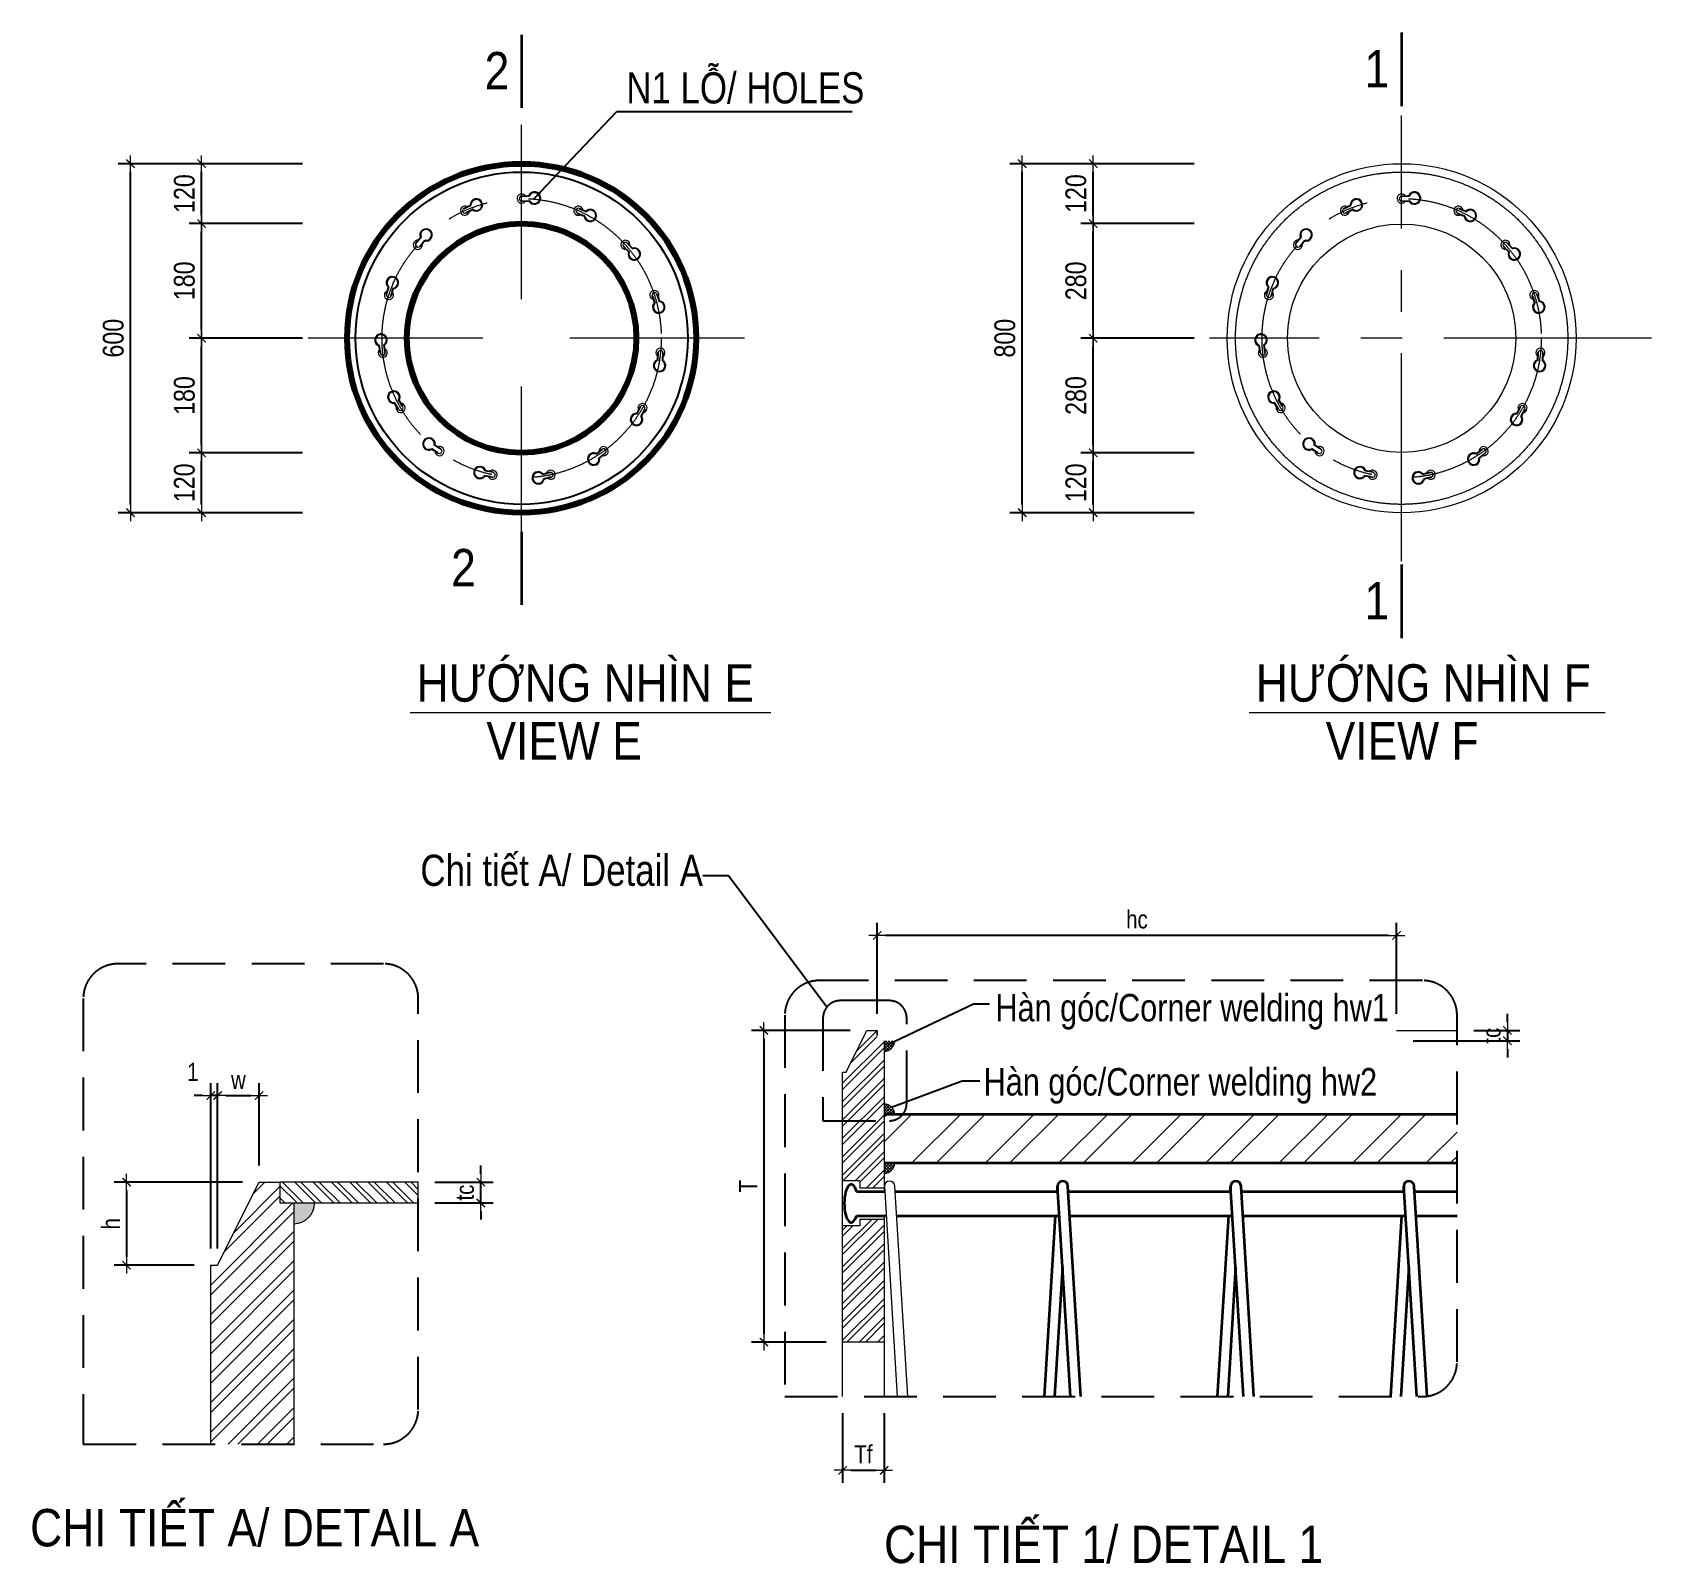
# Model space of a CAD drawing. Header units: millimetres. Extents: x -2123450 to -961021, y -260876 to 649159.
# Drawn here: x -1452824 to -1433339, y 22913 to 41338 of the extents above; entities that cross this region are included whole.
import ezdxf
from ezdxf.enums import TextEntityAlignment as Align

# ---------------------------------------------------------------- set-up
doc = ezdxf.new("R2010")
doc.units = ezdxf.units.MM
doc.header["$LTSCALE"] = 1000
doc.header["$MEASUREMENT"] = 0
doc.header["$PDMODE"] = 66
for name, pattern in [('CENTER2', [1.125, 0.75, -0.125, 0.125, -0.125]), ('CENTERX2', [4, 2.5, -0.5, 0.5, -0.5]), ('HIDDEN', [0.375, 0.25, -0.125]), ('HIDDEN2', [4.7625, 3.175, -1.5875])]:
    doc.linetypes.add(name, pattern=pattern)
doc.layers.get('0').update_dxf_attribs({"linetype": 'CONTINUOUS'})
doc.layers.get('DEFPOINTS').update_dxf_attribs({"linetype": 'CONTINUOUS'})
for name, color, linetype, lineweight in [('4.DIM-F', 1, 'CONTINUOUS', 15), ('NDC_S_AXIS', 5, 'CENTER2', 15), ('NDC_S_CONTINUOUS', 3, 'CONTINUOUS', 20), ('NDC_S_DIM', 1, 'CONTINUOUS', 9), ('NDC_S_HATCH MATERIAL', 8, 'CONTINUOUS', 13), ('NDC_S_LEADER', 1, 'CONTINUOUS', 9), ('NDC_S_REBAR', 4, 'CONTINUOUS', 35), ('NDC_S_REBAR NO. BOX', 1, 'CONTINUOUS', 9), ('NDC_S_REBAR SECTION', 6, 'CONTINUOUS', 25), ('NDC_S_STIRRUP', 2, 'CONTINUOUS', 25), ('NDC_S_VN TEXT', 7, 'CONTINUOUS', 9), ('netmanh', 6, 'CONTINUOUS', 15)]:
    doc.layers.add(name, color=color, linetype=linetype, lineweight=lineweight)
doc.styles.add('NDC_ARIAL', font='arial.ttf', dxfattribs={"width": 0.8})
doc.dimstyles.new('DIM', dxfattribs={"dimtxt": 0.03, "dimasz": 0.035, "dimexe": 0.03, "dimexo": 0.03, "dimgap": 0.005, "dimtad": 1, "dimdec": 0, "dimlfac": 10000, "dimzin": 0, "dimdsep": 46, "dimtxsty": 'NDC_ARIAL', "dimblk": 'DOTSMALL', "dimcen": 0.05, "dimclrd": 1, "dimclre": 1, "dimadec": 0, "dimazin": 0, "dimtfac": 1, "dimtdec": 0, "dimtofl": 0, "dimtmove": 0, "dimatfit": 3, "dimfxl": 0.03, "dimtolj": 1, "dimtzin": 0, "dimarcsym": 0})
doc.dimstyles.new('NDC_1-100', dxfattribs={"dimscale": 100, "dimtxt": 2.2, "dimasz": 1, "dimexe": 1.5, "dimexo": 2, "dimgap": 0.8, "dimtad": 1, "dimdec": 0, "dimdsep": 46, "dimtxsty": 'NDC_ARIAL', "dimblk": 'DIMMARK', "dimcen": 49999.938995, "dimdle": 1.5, "dimclrd": 1, "dimclre": 1, "dimclrt": 3, "dimadec": 0, "dimazin": 0, "dimtfac": 1, "dimtdec": 0, "dimtix": 1, "dimtmove": 2, "dimatfit": 3, "dimfxl": 1, "dimarcsym": 0})
doc.dimstyles.new('NDC_1-25(25)', dxfattribs={"dimscale": 100, "dimtxt": 2.5, "dimasz": 1, "dimexe": 1.5, "dimexo": 0, "dimgap": 0.8, "dimtad": 1, "dimdec": 0, "dimlfac": 0.25, "dimdsep": 46, "dimtxsty": 'NDC_ARIAL', "dimblk": 'DIMMARK', "dimcen": 49999.938995, "dimdle": 1.5, "dimclrd": 1, "dimclre": 1, "dimclrt": 3, "dimadec": 0, "dimazin": 0, "dimtfac": 1, "dimtdec": 0, "dimtix": 1, "dimtmove": 2, "dimatfit": 3, "dimfxl": 1, "dimarcsym": 0})

# ---------------------------------------------------------------- blocks, each defined once
blk = doc.blocks.new('DIMMARK')
at = {"layer": 'NDC_S_DIM', "color": 1}
blk.add_line((-1.5, 0), (1, 0), dxfattribs=at)
at = {"layer": 'NDC_S_DIM', "color": 2, "const_width": 0.15}
blk.add_lwpolyline([(-0.5, -0.5), (0.5, 0.5)], dxfattribs=at)
blk = doc.blocks.new('*D399')
at = {"layer": 'DEFPOINTS', "color": 0, "transparency": 16777216}
for p in [(-1448181, 27503), (-1447428, 27503), (-1448181, 27253)]:
    blk.add_point(p, dxfattribs=at)
at = {"layer": 'NDC_S_DIM', "color": 1, "lineweight": -2, "transparency": 16777216}
for p, q in [((-1447428, 27603), (-1447428, 27703)), ((-1447981, 27503), (-1447278, 27503)), ((-1447428, 27253), (-1447428, 27503)), ((-1447981, 27253), (-1447278, 27253)), ((-1447428, 27153), (-1447428, 27053))]:
    blk.add_line(p, q, dxfattribs=at)
at = {"layer": 'NDC_S_DIM', "color": 1, "lineweight": -2, "transparency": 16777216, "xscale": 100, "yscale": 100, "zscale": 100}
for p, rotation in [((-1447428, 27503), 270), ((-1447428, 27253), 90)]:
    blk.add_blockref('DIMMARK', p, dxfattribs=dict(at, rotation=rotation))
at = {"layer": 'NDC_S_DIM', "color": 3, "transparency": 16777216, "insert": (-1447620, 27378), "char_height": 220, "attachment_point": 5, "rotation": 90, "style": 'NDC_ARIAL'}
blk.add_mtext('tc', dxfattribs=at)
blk = doc.blocks.new('*D400')
at = {"layer": 'DEFPOINTS', "color": 0, "transparency": 16777216}
for p in [(-1450678, 28545), (-1450678, 26503), (-1450595, 26503)]:
    blk.add_point(p, dxfattribs=at)
at = {"layer": 'NDC_S_DIM', "color": 1, "lineweight": -2, "transparency": 16777216}
for p, q in [((-1450678, 26703), (-1450678, 28695)), ((-1450595, 26703), (-1450595, 28695)), ((-1450778, 28545), (-1450878, 28545)), ((-1450595, 28545), (-1450678, 28545)), ((-1450495, 28545), (-1450395, 28545))]:
    blk.add_line(p, q, dxfattribs=at)
at = {"layer": 'NDC_S_DIM', "color": 1, "lineweight": -2, "transparency": 16777216, "xscale": 100, "yscale": 100, "zscale": 100}
blk.add_blockref('DIMMARK', (-1450678, 28545), dxfattribs=at)
at = {"layer": 'NDC_S_DIM', "color": 1, "lineweight": -2, "transparency": 16777216, "xscale": 100, "yscale": 100, "zscale": 100, "rotation": 180}
blk.add_blockref('DIMMARK', (-1450595, 28545), dxfattribs=at)
at = {"layer": 'NDC_S_DIM', "color": 3, "transparency": 16777216, "insert": (-1450893, 28830), "char_height": 220, "attachment_point": 5, "style": 'NDC_ARIAL'}
blk.add_mtext('1', dxfattribs=at)
blk = doc.blocks.new('*D401')
at = {"layer": 'DEFPOINTS', "color": 0, "transparency": 16777216}
for p in [(-1450095, 28545), (-1450095, 27503), (-1450595, 26503)]:
    blk.add_point(p, dxfattribs=at)
at = {"layer": 'NDC_S_DIM', "color": 1, "lineweight": -2, "transparency": 16777216}
for p, q in [((-1450595, 26703), (-1450595, 28695)), ((-1450095, 27703), (-1450095, 28695)), ((-1450495, 28545), (-1450195, 28545))]:
    blk.add_line(p, q, dxfattribs=at)
at = {"layer": 'NDC_S_DIM', "color": 1, "lineweight": -2, "transparency": 16777216, "xscale": 100, "yscale": 100, "zscale": 100, "rotation": 180}
blk.add_blockref('DIMMARK', (-1450595, 28545), dxfattribs=at)
at = {"layer": 'NDC_S_DIM', "color": 1, "lineweight": -2, "transparency": 16777216, "xscale": 100, "yscale": 100, "zscale": 100}
blk.add_blockref('DIMMARK', (-1450095, 28545), dxfattribs=at)
at = {"layer": 'NDC_S_DIM', "color": 3, "transparency": 16777216, "insert": (-1450345, 28735), "char_height": 220, "attachment_point": 5, "style": 'NDC_ARIAL'}
blk.add_mtext('w', dxfattribs=at)
blk = doc.blocks.new('*D402')
at = {"layer": 'DEFPOINTS', "color": 0, "transparency": 16777216}
for p in [(-1450095, 27503), (-1451690, 26503), (-1450678, 26503)]:
    blk.add_point(p, dxfattribs=at)
at = {"layer": 'NDC_S_DIM', "color": 1, "lineweight": -2, "transparency": 16777216}
for p, q in [((-1450295, 27503), (-1451840, 27503)), ((-1451690, 27403), (-1451690, 26603)), ((-1450878, 26503), (-1451840, 26503))]:
    blk.add_line(p, q, dxfattribs=at)
at = {"layer": 'NDC_S_DIM', "color": 1, "lineweight": -2, "transparency": 16777216, "xscale": 100, "yscale": 100, "zscale": 100}
for p, rotation in [((-1451690, 27503), 90), ((-1451690, 26503), 270)]:
    blk.add_blockref('DIMMARK', p, dxfattribs=dict(at, rotation=rotation))
at = {"layer": 'NDC_S_DIM', "color": 3, "transparency": 16777216, "insert": (-1451880, 27003), "char_height": 220, "attachment_point": 5, "rotation": 90, "style": 'NDC_ARIAL'}
blk.add_mtext('h', dxfattribs=at)
blk = doc.blocks.new('*D418')
at = {"layer": 'DEFPOINTS', "color": 0, "transparency": 16777216}
for p in [(-1442657, 30473), (-1442657, 29329), (-1436407, 29329)]:
    blk.add_point(p, dxfattribs=at)
at = {"layer": 'NDC_S_DIM', "color": 1, "lineweight": -2, "transparency": 16777216}
for p, q in [((-1442657, 29529), (-1442657, 30623)), ((-1436407, 29529), (-1436407, 30623)), ((-1436507, 30473), (-1442557, 30473))]:
    blk.add_line(p, q, dxfattribs=at)
at = {"layer": 'NDC_S_DIM', "color": 1, "lineweight": -2, "transparency": 16777216, "xscale": 100, "yscale": 100, "zscale": 100, "rotation": 180}
blk.add_blockref('DIMMARK', (-1442657, 30473), dxfattribs=at)
at = {"layer": 'NDC_S_DIM', "color": 1, "lineweight": -2, "transparency": 16777216, "xscale": 100, "yscale": 100, "zscale": 100}
blk.add_blockref('DIMMARK', (-1436407, 30473), dxfattribs=at)
at = {"layer": 'NDC_S_DIM', "color": 3, "transparency": 16777216, "insert": (-1439532, 30664), "char_height": 220, "attachment_point": 5, "style": 'NDC_ARIAL'}
blk.add_mtext('hc', dxfattribs=at)
blk = doc.blocks.new('*D419')
at = {"layer": 'DEFPOINTS', "color": 0, "transparency": 16777216}
for p in [(-1435680, 29329), (-1436407, 29204), (-1435073, 29204)]:
    blk.add_point(p, dxfattribs=at)
at = {"layer": 'NDC_S_DIM', "color": 1, "lineweight": -2, "transparency": 16777216}
for p, q in [((-1435073, 29429), (-1435073, 29529)), ((-1435480, 29329), (-1434923, 29329)), ((-1435073, 29329), (-1435073, 29204)), ((-1436207, 29204), (-1434923, 29204)), ((-1435073, 29104), (-1435073, 29004))]:
    blk.add_line(p, q, dxfattribs=at)
at = {"layer": 'NDC_S_DIM', "color": 1, "lineweight": -2, "transparency": 16777216, "xscale": 100, "yscale": 100, "zscale": 100}
for p, rotation in [((-1435073, 29329), 270), ((-1435073, 29204), 90)]:
    blk.add_blockref('DIMMARK', p, dxfattribs=dict(at, rotation=rotation))
at = {"layer": 'NDC_S_DIM', "color": 3, "transparency": 16777216, "insert": (-1435265, 29266), "char_height": 220, "attachment_point": 5, "rotation": 90, "style": 'NDC_ARIAL'}
blk.add_mtext('tc', dxfattribs=at)
blk = doc.blocks.new('*D519')
at = {"layer": 'DEFPOINTS', "color": 0, "transparency": 16777216}
for p in [(-1443074, 24923), (-1442574, 24923), (-1442574, 24036)]:
    blk.add_point(p, dxfattribs=at)
at = {"layer": 'NDC_S_DIM', "color": 1, "lineweight": -2, "transparency": 16777216}
for p, q in [((-1443074, 24723), (-1443074, 23886)), ((-1442574, 24723), (-1442574, 23886)), ((-1442974, 24036), (-1442674, 24036))]:
    blk.add_line(p, q, dxfattribs=at)
at = {"layer": 'NDC_S_DIM', "color": 1, "lineweight": -2, "transparency": 16777216, "xscale": 100, "yscale": 100, "zscale": 100, "rotation": 180}
blk.add_blockref('DIMMARK', (-1443074, 24036), dxfattribs=at)
at = {"layer": 'NDC_S_DIM', "color": 1, "lineweight": -2, "transparency": 16777216, "xscale": 100, "yscale": 100, "zscale": 100}
blk.add_blockref('DIMMARK', (-1442574, 24036), dxfattribs=at)
at = {"layer": 'NDC_S_DIM', "color": 3, "transparency": 16777216, "insert": (-1442824, 24228), "char_height": 220, "attachment_point": 5, "style": 'NDC_ARIAL'}
blk.add_mtext('Tf', dxfattribs=at)
blk = doc.blocks.new('*D520')
at = {"layer": 'DEFPOINTS', "color": 0, "transparency": 16777216}
for p in [(-1442782, 29329), (-1444021, 25579), (-1443074, 25579)]:
    blk.add_point(p, dxfattribs=at)
at = {"layer": 'NDC_S_DIM', "color": 1, "lineweight": -2, "transparency": 16777216}
for p, q in [((-1442982, 29329), (-1444171, 29329)), ((-1444021, 29229), (-1444021, 25679)), ((-1443274, 25579), (-1444171, 25579))]:
    blk.add_line(p, q, dxfattribs=at)
at = {"layer": 'NDC_S_DIM', "color": 1, "lineweight": -2, "transparency": 16777216, "xscale": 100, "yscale": 100, "zscale": 100}
for p, rotation in [((-1444021, 29329), 90), ((-1444021, 25579), 270)]:
    blk.add_blockref('DIMMARK', p, dxfattribs=dict(at, rotation=rotation))
at = {"layer": 'NDC_S_DIM', "color": 3, "transparency": 16777216, "insert": (-1444211, 27454), "char_height": 220, "attachment_point": 5, "rotation": 90, "style": 'NDC_ARIAL'}
blk.add_mtext('T', dxfattribs=at)
blk = doc.blocks.new('_DotSmall')
at = {"color": 0, "linetype": 'ByBlock', "lineweight": 9, "const_width": 0.5}
blk.add_lwpolyline([(-0.0625, 0, 1), (0.0625, 0, 1)], format="xyb", close=True, dxfattribs=at)
blk = doc.blocks.new('dau coc')
at = {"layer": 'NDC_S_AXIS', "linetype": 'HIDDEN', "ltscale": 0.001}
for p, q in [((0, -0.3192), (0, 0.3192)), ((0.3192, 0), (-0.3192, 0))]:
    blk.add_line(p, q, dxfattribs=at)
at = {"layer": 'NDC_S_CONTINUOUS', "lineweight": 100}
for radius in [0.25, 0.1643]:
    blk.add_circle((0, 0), radius, dxfattribs=at)
at = {"layer": 'NDC_S_STIRRUP'}
blk.add_circle((0, 0), 0.238, dxfattribs=at)
blk = doc.blocks.new('*D1084')
at = {"layer": 'DEFPOINTS', "color": 0, "transparency": 16777216}
for p in [(-1451643, 39758), (-1449573, 39758), (-1449573, 35558)]:
    blk.add_point(p, dxfattribs=at)
at = {"layer": 'NDC_S_DIM', "color": 1, "lineweight": -2, "transparency": 16777216}
for p, q in [((-1449573, 39758), (-1451793, 39758)), ((-1451643, 35658), (-1451643, 39658)), ((-1449573, 35558), (-1451793, 35558))]:
    blk.add_line(p, q, dxfattribs=at)
at = {"layer": 'NDC_S_DIM', "color": 1, "lineweight": -2, "transparency": 16777216, "xscale": 100, "yscale": 100, "zscale": 100}
for p, rotation in [((-1451643, 39758), 90), ((-1451643, 35558), 270)]:
    blk.add_blockref('DIMMARK', p, dxfattribs=dict(at, rotation=rotation))
at = {"layer": 'NDC_S_DIM', "color": 3, "lineweight": 100, "transparency": 16777216, "insert": (-1451850, 37658), "char_height": 250, "attachment_point": 5, "rotation": 90, "style": 'NDC_ARIAL'}
blk.add_mtext('600', dxfattribs=at)
blk = doc.blocks.new('*D1085')
at = {"layer": 'DEFPOINTS', "color": 0, "transparency": 16777216}
for p in [(-1450788, 36278), (-1449573, 36278), (-1449573, 35558)]:
    blk.add_point(p, dxfattribs=at)
at = {"layer": 'NDC_S_DIM', "color": 1, "lineweight": -2, "transparency": 16777216}
for p, q in [((-1449573, 36278), (-1450938, 36278)), ((-1450788, 35658), (-1450788, 36178)), ((-1449573, 35558), (-1450938, 35558))]:
    blk.add_line(p, q, dxfattribs=at)
at = {"layer": 'NDC_S_DIM', "color": 1, "lineweight": -2, "transparency": 16777216, "xscale": 100, "yscale": 100, "zscale": 100}
for p, rotation in [((-1450788, 36278), 90), ((-1450788, 35558), 270)]:
    blk.add_blockref('DIMMARK', p, dxfattribs=dict(at, rotation=rotation))
at = {"layer": 'NDC_S_DIM', "color": 3, "lineweight": 100, "transparency": 16777216, "insert": (-1450995, 35918), "char_height": 250, "attachment_point": 5, "rotation": 90, "style": 'NDC_ARIAL'}
blk.add_mtext('120', dxfattribs=at)
blk = doc.blocks.new('*D1086')
at = {"layer": 'DEFPOINTS', "color": 0, "transparency": 16777216}
for p in [(-1450788, 37658), (-1449573, 37658), (-1449573, 36278)]:
    blk.add_point(p, dxfattribs=at)
at = {"layer": 'NDC_S_DIM', "color": 1, "lineweight": -2, "transparency": 16777216}
for p, q in [((-1449573, 37658), (-1450938, 37658)), ((-1450788, 36378), (-1450788, 37558)), ((-1449573, 36278), (-1450938, 36278))]:
    blk.add_line(p, q, dxfattribs=at)
at = {"layer": 'NDC_S_DIM', "color": 1, "lineweight": -2, "transparency": 16777216, "xscale": 100, "yscale": 100, "zscale": 100}
for p, rotation in [((-1450788, 37658), 90), ((-1450788, 36278), 270)]:
    blk.add_blockref('DIMMARK', p, dxfattribs=dict(at, rotation=rotation))
at = {"layer": 'NDC_S_DIM', "color": 3, "lineweight": 100, "transparency": 16777216, "insert": (-1450995, 36968), "char_height": 250, "attachment_point": 5, "rotation": 90, "style": 'NDC_ARIAL'}
blk.add_mtext('180', dxfattribs=at)
blk = doc.blocks.new('*D1087')
at = {"layer": 'DEFPOINTS', "color": 0, "transparency": 16777216}
for p in [(-1450788, 39038), (-1449573, 39038), (-1449573, 37658)]:
    blk.add_point(p, dxfattribs=at)
at = {"layer": 'NDC_S_DIM', "color": 1, "lineweight": -2, "transparency": 16777216}
for p, q in [((-1449573, 39038), (-1450938, 39038)), ((-1450788, 37758), (-1450788, 38938)), ((-1449573, 37658), (-1450938, 37658))]:
    blk.add_line(p, q, dxfattribs=at)
at = {"layer": 'NDC_S_DIM', "color": 1, "lineweight": -2, "transparency": 16777216, "xscale": 100, "yscale": 100, "zscale": 100}
for p, rotation in [((-1450788, 39038), 90), ((-1450788, 37658), 270)]:
    blk.add_blockref('DIMMARK', p, dxfattribs=dict(at, rotation=rotation))
at = {"layer": 'NDC_S_DIM', "color": 3, "lineweight": 100, "transparency": 16777216, "insert": (-1450995, 38348), "char_height": 250, "attachment_point": 5, "rotation": 90, "style": 'NDC_ARIAL'}
blk.add_mtext('180', dxfattribs=at)
blk = doc.blocks.new('*D1088')
at = {"layer": 'DEFPOINTS', "color": 0, "transparency": 16777216}
for p in [(-1450788, 39758), (-1449573, 39758), (-1449573, 39038)]:
    blk.add_point(p, dxfattribs=at)
at = {"layer": 'NDC_S_DIM', "color": 1, "lineweight": -2, "transparency": 16777216}
for p, q in [((-1449573, 39758), (-1450938, 39758)), ((-1450788, 39138), (-1450788, 39658)), ((-1449573, 39038), (-1450938, 39038))]:
    blk.add_line(p, q, dxfattribs=at)
at = {"layer": 'NDC_S_DIM', "color": 1, "lineweight": -2, "transparency": 16777216, "xscale": 100, "yscale": 100, "zscale": 100}
for p, rotation in [((-1450788, 39758), 90), ((-1450788, 39038), 270)]:
    blk.add_blockref('DIMMARK', p, dxfattribs=dict(at, rotation=rotation))
at = {"layer": 'NDC_S_DIM', "color": 3, "lineweight": 100, "transparency": 16777216, "insert": (-1450995, 39398), "char_height": 250, "attachment_point": 5, "rotation": 90, "style": 'NDC_ARIAL'}
blk.add_mtext('120', dxfattribs=at)
blk = doc.blocks.new('*D1089')
at = {"layer": 'DEFPOINTS', "color": 0, "transparency": 16777216}
for p in [(-1440913, 39758), (-1438843, 39758), (-1438843, 35558)]:
    blk.add_point(p, dxfattribs=at)
at = {"layer": 'NDC_S_DIM', "color": 1, "lineweight": -2, "transparency": 16777216}
for p, q in [((-1438843, 39758), (-1441063, 39758)), ((-1440913, 35658), (-1440913, 39658)), ((-1438843, 35558), (-1441063, 35558))]:
    blk.add_line(p, q, dxfattribs=at)
at = {"layer": 'NDC_S_DIM', "color": 1, "lineweight": -2, "transparency": 16777216, "xscale": 100, "yscale": 100, "zscale": 100}
for p, rotation in [((-1440913, 39758), 90), ((-1440913, 35558), 270)]:
    blk.add_blockref('DIMMARK', p, dxfattribs=dict(at, rotation=rotation))
at = {"layer": 'NDC_S_DIM', "color": 3, "lineweight": 100, "transparency": 16777216, "insert": (-1441121, 37658), "char_height": 250, "attachment_point": 5, "rotation": 90, "style": 'NDC_ARIAL'}
blk.add_mtext('800', dxfattribs=at)
blk = doc.blocks.new('*D1090')
at = {"layer": 'DEFPOINTS', "color": 0, "transparency": 16777216}
for p in [(-1440058, 36278), (-1438843, 36278), (-1438843, 35558)]:
    blk.add_point(p, dxfattribs=at)
at = {"layer": 'NDC_S_DIM', "color": 1, "lineweight": -2, "transparency": 16777216}
for p, q in [((-1438843, 36278), (-1440208, 36278)), ((-1440058, 35658), (-1440058, 36178)), ((-1438843, 35558), (-1440208, 35558))]:
    blk.add_line(p, q, dxfattribs=at)
at = {"layer": 'NDC_S_DIM', "color": 1, "lineweight": -2, "transparency": 16777216, "xscale": 100, "yscale": 100, "zscale": 100}
for p, rotation in [((-1440058, 36278), 90), ((-1440058, 35558), 270)]:
    blk.add_blockref('DIMMARK', p, dxfattribs=dict(at, rotation=rotation))
at = {"layer": 'NDC_S_DIM', "color": 3, "lineweight": 100, "transparency": 16777216, "insert": (-1440266, 35918), "char_height": 250, "attachment_point": 5, "rotation": 90, "style": 'NDC_ARIAL'}
blk.add_mtext('120', dxfattribs=at)
blk = doc.blocks.new('*D1091')
at = {"layer": 'DEFPOINTS', "color": 0, "transparency": 16777216}
for p in [(-1440058, 37658), (-1438843, 37658), (-1438843, 36278)]:
    blk.add_point(p, dxfattribs=at)
at = {"layer": 'NDC_S_DIM', "color": 1, "lineweight": -2, "transparency": 16777216}
for p, q in [((-1438843, 37658), (-1440208, 37658)), ((-1440058, 36378), (-1440058, 37558)), ((-1438843, 36278), (-1440208, 36278))]:
    blk.add_line(p, q, dxfattribs=at)
at = {"layer": 'NDC_S_DIM', "color": 1, "lineweight": -2, "transparency": 16777216, "xscale": 100, "yscale": 100, "zscale": 100}
for p, rotation in [((-1440058, 37658), 90), ((-1440058, 36278), 270)]:
    blk.add_blockref('DIMMARK', p, dxfattribs=dict(at, rotation=rotation))
at = {"layer": 'NDC_S_DIM', "color": 3, "lineweight": 100, "transparency": 16777216, "insert": (-1440266, 36968), "char_height": 250, "attachment_point": 5, "rotation": 90, "style": 'NDC_ARIAL'}
blk.add_mtext('280', dxfattribs=at)
blk = doc.blocks.new('*D1092')
at = {"layer": 'DEFPOINTS', "color": 0, "transparency": 16777216}
for p in [(-1440058, 39038), (-1438843, 39038), (-1438843, 37658)]:
    blk.add_point(p, dxfattribs=at)
at = {"layer": 'NDC_S_DIM', "color": 1, "lineweight": -2, "transparency": 16777216}
for p, q in [((-1438843, 39038), (-1440208, 39038)), ((-1440058, 37758), (-1440058, 38938)), ((-1438843, 37658), (-1440208, 37658))]:
    blk.add_line(p, q, dxfattribs=at)
at = {"layer": 'NDC_S_DIM', "color": 1, "lineweight": -2, "transparency": 16777216, "xscale": 100, "yscale": 100, "zscale": 100}
for p, rotation in [((-1440058, 39038), 90), ((-1440058, 37658), 270)]:
    blk.add_blockref('DIMMARK', p, dxfattribs=dict(at, rotation=rotation))
at = {"layer": 'NDC_S_DIM', "color": 3, "lineweight": 100, "transparency": 16777216, "insert": (-1440266, 38348), "char_height": 250, "attachment_point": 5, "rotation": 90, "style": 'NDC_ARIAL'}
blk.add_mtext('280', dxfattribs=at)
blk = doc.blocks.new('*D1093')
at = {"layer": 'DEFPOINTS', "color": 0, "transparency": 16777216}
for p in [(-1440058, 39758), (-1438843, 39758), (-1438843, 39038)]:
    blk.add_point(p, dxfattribs=at)
at = {"layer": 'NDC_S_DIM', "color": 1, "lineweight": -2, "transparency": 16777216}
for p, q in [((-1438843, 39758), (-1440208, 39758)), ((-1440058, 39138), (-1440058, 39658)), ((-1438843, 39038), (-1440208, 39038))]:
    blk.add_line(p, q, dxfattribs=at)
at = {"layer": 'NDC_S_DIM', "color": 1, "lineweight": -2, "transparency": 16777216, "xscale": 100, "yscale": 100, "zscale": 100}
for p, rotation in [((-1440058, 39758), 90), ((-1440058, 39038), 270)]:
    blk.add_blockref('DIMMARK', p, dxfattribs=dict(at, rotation=rotation))
at = {"layer": 'NDC_S_DIM', "color": 3, "lineweight": 100, "transparency": 16777216, "insert": (-1440266, 39398), "char_height": 250, "attachment_point": 5, "rotation": 90, "style": 'NDC_ARIAL'}
blk.add_mtext('120', dxfattribs=at)
blk = doc.blocks.new('neo thép')
at = {"layer": 'NDC_S_REBAR NO. BOX'}
for centre, radius, start, end in [((-1615125, 259907), 55, 35.1861, 329.0747), ((-1614971, 259913), 75, 205.7086, 158.5522), ((-1614971, 259913), 65, 209.6168, 154.644)]:
    blk.add_arc(centre, radius, start, end, dxfattribs=at)
at = {"layer": 'NDC_S_REBAR NO. BOX', "color": 1}
blk.add_arc((-1615125, 259907), 30, 92.1304, 272.1304, dxfattribs=at)
at = {"layer": 'NDC_S_REBAR SECTION', "color": 1}
for p, q in [((-1615127, 259937), (-1615029, 259941)), ((-1615124, 259877), (-1615027, 259881))]:
    blk.add_line(p, q, dxfattribs=at)
blk = doc.blocks.new('*U1059')
at = {"layer": 'NDC_S_REBAR SECTION', "color": 1}
blk.add_blockref('neo thép', (1615038, -259913), dxfattribs=at)
blk = doc.blocks.new('*U1060')
at = {"layer": 'NDC_S_REBAR SECTION', "color": 0, "linetype": 'ByBlock', "lineweight": -2, "transparency": 16777216}
blk.add_blockref('*U1059', (-1617010, 260082), dxfattribs=at)
for p, rotation in [((-1617703, 259972), 23.99999999999997), ((-1616332, 259900), 336.0000000000001), ((-1618292, 259589), 47.99999999999999), ((-1615786, 259459), 312), ((-1618673, 259000), 71.99999999999997), ((-1615467, 258834), 288), ((-1618783, 258307), 95.99999999999999), ((-1615430, 258133), 264), ((-1618601, 257629), 120), ((-1615681, 257477), 240), ((-1618159, 257084), 144), ((-1616177, 256981), 215.9999999999999), ((-1617533, 256765), 168.0000000000001), ((-1616832, 256729), 192)]:
    blk.add_blockref('*U1059', p, dxfattribs=dict(at, rotation=rotation))
blk = doc.blocks.new('*U1061')
at = {"layer": 'NDC_S_REBAR SECTION', "color": 1}
blk.add_blockref('neo thép', (1615038, -259913), dxfattribs=at)
blk = doc.blocks.new('*U1062')
at = {"layer": 'NDC_S_REBAR SECTION', "color": 0, "linetype": 'ByBlock', "lineweight": -2, "transparency": 16777216}
blk.add_blockref('*U1061', (-1617010, 260082), dxfattribs=at)
for p, rotation in [((-1617703, 259972), 23.99999999999997), ((-1616332, 259900), 336.0000000000001), ((-1618292, 259589), 47.99999999999999), ((-1615786, 259459), 312), ((-1618673, 259000), 71.99999999999997), ((-1615467, 258834), 288), ((-1618783, 258307), 95.99999999999999), ((-1615430, 258133), 264), ((-1618601, 257629), 120), ((-1615681, 257477), 240), ((-1618159, 257084), 144), ((-1616177, 256981), 215.9999999999999), ((-1617533, 256765), 168.0000000000001), ((-1616832, 256729), 192)]:
    blk.add_blockref('*U1061', p, dxfattribs=dict(at, rotation=rotation))

msp = doc.modelspace()

# ---------------------------------------------------------------- hatches: boundary and pattern name
at = {"layer": 'NDC_S_HATCH MATERIAL'}
h = msp.add_hatch(dxfattribs=at)
h.set_pattern_fill('ANSI32', color=256, scale=416.666667)
h.set_pattern_definition([(45, (-3050551.59, 658104.04), (-110.485435, 110.485435), []), (45, (-3050477.93, 658104.04), (-110.485435, 110.485435), [])])
h.paths.add_polyline_path([(-1442573.92, 27059.87), (-1442865.59, 27059.87), (-1442865.59, 26976.54), (-1443073.92, 26976.54), (-1443073.92, 25578.62), (-1442573.92, 25578.62)])
h.paths.add_polyline_path([(-1443073.92, 27518.21), (-1442865.59, 27518.21), (-1442865.59, 27434.87), (-1442573.92, 27434.87), (-1442573.92, 29203.62), (-1442657.26, 29203.62), (-1442657.26, 29328.62), (-1442782.26, 29328.62), (-1443032.26, 28828.62), (-1443073.92, 28828.62)])
h = msp.add_hatch(dxfattribs=at)
h.set_pattern_fill('ANSI37', color=256, scale=208.333333)
h.set_pattern_definition([(45, (-1801186.96, -201385.801), (-18.4142391, 18.4142391), []), (135, (-1801186.96, -201385.801), (-18.4142391, -18.4142391), [])])
edge = h.paths.add_edge_path()
edge.add_line((-1442448.92, 29203.62), (-1442573.92, 29203.62))
edge.add_line((-1442573.92, 29203.62), (-1442573.92, 29078.62))
edge.add_arc((-1442573.92, 29203.62), 125, 270, 360)
h = msp.add_hatch(dxfattribs=at)
h.set_pattern_fill('ANSI37', color=256, scale=208.333333)
h.set_pattern_definition([(45, (-1902017.574, -564107.29), (-18.4142391, 18.4142391), []), (135, (-1902017.574, -564107.29), (-18.4142391, -18.4142391), [])])
h.paths.add_polyline_path([(-1442573.92, 28442.92), (-1442573.92, 28317.92), (-1442448.92, 28317.92, 0.41421356)])
h = msp.add_hatch(dxfattribs=at)
h.set_pattern_fill('ANSI32', color=256, scale=1666.666667)
h.set_pattern_definition([(45, (-1089596.6, 33894.9), (-441.9417, 441.9417), []), (45, (-1089302, 33894.9), (-441.9417, 441.9417), [])])
h.paths.add_polyline_path([(-1435680.1, 28317.92), (-1442573.92, 28317.92), (-1442573.92, 27734.59), (-1435680.1, 27734.59)])
h = msp.add_hatch(dxfattribs=at)
h.set_pattern_fill('ANSI37', color=256, scale=208.333333)
h.set_pattern_definition([(45, (-1902017.574, -564690.624), (-18.4142391, 18.4142391), []), (135, (-1902017.574, -564690.624), (-18.4142391, -18.4142391), [])])
h.paths.add_polyline_path([(-1442573.92, 27609.59), (-1442573.92, 27734.59), (-1442448.92, 27734.59, -0.41421356)])
h = msp.add_hatch(dxfattribs=at)
h.set_pattern_fill('ANSI32', color=256, scale=666.666667)
h.set_pattern_definition([(45, (-1520606.8, -98111.6), (-176.7767, 176.7767), []), (45, (-1520488.94, -98111.6), (-176.7767, 176.7767), [])])
h.paths.add_polyline_path([(-1449678.11, 27253.15), (-1449844.78, 27253.15), (-1449844.78, 27503.15), (-1450094.78, 27503.15), (-1450594.78, 26503.15), (-1450678.11, 26503.15), (-1450678.11, 24351.07), (-1449678.11, 24351.07)])
h = msp.add_hatch(dxfattribs=at)
h.set_pattern_fill('ANSI32', color=256, scale=416.666667, angle=90)
h.set_pattern_definition([(135, (-1587260.04, -143600.21), (-110.48543, -110.48543), []), (135, (-1587260.04, -143526.56), (-110.48543, -110.48543), [])])
h.paths.add_polyline_path([(-1449844.78, 27503.15), (-1449844.78, 27253.15), (-1448181.02, 27253.15), (-1448181.02, 27503.15)])
h = msp.add_hatch(color=256, dxfattribs=at)
h.dxf.hatch_style = 1
edge = h.paths.add_edge_path()
edge.add_line((-1449428.11, 27253.15), (-1449678.11, 27253.15))
edge.add_line((-1449678.11, 27253.15), (-1449678.11, 27003.15))
edge.add_arc((-1449678.11, 27253.15), 250, 270, 360)

# ---------------------------------------------------------------- linework, layer by layer
at = {"linetype": 'HIDDEN2', "ltscale": 0.2}
for points in [[(-1452211.89, 24351.07), (-1448597.69, 24351.07, 0.41421356), (-1448181.02, 24767.73), (-1448181.02, 29713.87, 0.41421356), (-1448597.69, 30130.54), (-1451795.23, 30130.54, 0.41421356), (-1452211.89, 29713.87)], [(-1436096.77, 29929.61), (-1443352.48, 29929.61, 0.41421356), (-1443769.14, 29512.95), (-1443769.14, 24923.49), (-1436096.77, 24923.49, 0.41421356), (-1435680.1, 25340.15), (-1435680.1, 29512.95, 0.41421356)], [(-1443310.68, 28242.29), (-1442511.29, 28242.29, 0.41421356), (-1442302.96, 28450.62), (-1442302.96, 29478.82, 0.41421356), (-1442511.29, 29687.15), (-1443102.34, 29687.15, 0.41421356), (-1443310.68, 29478.82)]]:
    msp.add_lwpolyline(points, format="xyb", close=True, dxfattribs=at)
at = {"layer": '4.DIM-F'}
for p, q in [((-1448279.72, 33153.15), (-1443939.73, 33153.15)), ((-1438181.04, 33153.15), (-1433897.78, 33153.15))]:
    msp.add_line(p, q, dxfattribs=at)
at = {"layer": 'NDC_S_AXIS', "linetype": 'CENTERX2'}
for p, q in [((-1436346.77, 34976.44), (-1436346.77, 40339.14)), ((-1433338.72, 37657.79), (-1438658.86, 37657.79))]:
    msp.add_line(p, q, dxfattribs=at)
at = {"layer": 'NDC_S_AXIS', "ltscale": 500}
msp.add_circle((-1436346.77, 37657.79), 1999.2, dxfattribs=at)
at = {"layer": 'NDC_S_AXIS', "linetype": 'CENTERX2'}
for centre in [(-1446936.74, 37657.79), (-1436346.77, 37657.79)]:
    msp.add_circle(centre, 1680, dxfattribs=at)
at = {"layer": 'NDC_S_CONTINUOUS'}
for p, q in [((-1442657.26, 29266.12), (-1442657.26, 29328.62)), ((-1436407.26, 29328.62), (-1435680.1, 29328.62)), ((-1442573.92, 29203.62), (-1442573.92, 27391.12)), ((-1442865.59, 27518.21), (-1443073.92, 27518.21)), ((-1442865.59, 27518.21), (-1442865.59, 27434.87)), ((-1442865.59, 27434.87), (-1442573.92, 27434.87)), ((-1442573.92, 27099.46), (-1442573.92, 24923.49)), ((-1442865.59, 26976.54), (-1443073.92, 26976.54)), ((-1442865.59, 27059.87), (-1442865.59, 26976.54)), ((-1442865.59, 27059.87), (-1442573.92, 27059.87)), ((-1442573.92, 25578.62), (-1443073.92, 25578.62))]:
    msp.add_line(p, q, dxfattribs=at)
for points in [[(-1443073.92, 24923.49), (-1443073.92, 28828.62), (-1443032.26, 28828.62), (-1442782.26, 29328.62), (-1442657.26, 29328.62), (-1442657.26, 29266.12)], [(-1450678.11, 24351.07), (-1450678.11, 26503.15), (-1450594.78, 26503.15), (-1450094.78, 27503.15), (-1449844.78, 27503.15), (-1449844.78, 27253.15), (-1449678.11, 27253.15), (-1449678.11, 24351.07)]]:
    msp.add_lwpolyline(points, dxfattribs=at)
msp.add_lwpolyline([(-1449844.78, 27253.15), (-1448181.02, 27253.15), (-1448181.02, 27503.15), (-1449844.78, 27503.15)], close=True, dxfattribs=at)
for radius in [2100, 1374.24]:
    msp.add_circle((-1436346.77, 37657.79), radius, dxfattribs=at)
msp.add_arc((-1442573.92, 29203.62), 125, 270, 0, dxfattribs=at)
at = {"layer": 'NDC_S_HATCH MATERIAL'}
msp.add_lwpolyline([(-1442290.64, 24923.49), (-1442446.05, 27453.58, 0.99812057), (-1442571.28, 27453.58), (-1442415.87, 24923.49)], format="xyb", dxfattribs=at)
for centre, start, end in [((-1442573.92, 28317.92), 0, 90), ((-1442573.92, 27734.59), 270, 0)]:
    msp.add_arc(centre, 125, start, end, dxfattribs=at)
at = {"layer": 'NDC_S_REBAR'}
for p, q in [((-1436346.77, 41337.59), (-1436346.77, 40451.27)), ((-1446939.1, 41308.39), (-1446939.1, 40429.1)), ((-1446936.74, 35328.6), (-1446936.74, 34449.31)), ((-1436346.77, 34935.35), (-1436346.77, 34049.03)), ((-1442907.26, 27391.12), (-1442573.69, 27391.12)), ((-1442442.21, 27391.12), (-1440484.11, 27391.12)), ((-1440487.95, 27453.58), (-1440492.76, 27391.12)), ((-1440332.54, 24923.49), (-1440487.95, 27453.58)), ((-1440207.3, 24923.49), (-1440362.72, 27453.58)), ((-1440358.88, 27391.12), (-1438400.78, 27391.12)), ((-1438404.62, 27453.58), (-1438409.42, 27391.12)), ((-1438249.21, 24923.49), (-1438404.62, 27453.58)), ((-1438123.97, 24923.49), (-1438279.38, 27453.58)), ((-1438275.55, 27391.12), (-1436407.26, 27391.12)), ((-1436407.26, 27391.12), (-1436317.45, 27391.12)), ((-1436321.28, 27453.58), (-1436326.09, 27391.12)), ((-1436165.87, 24923.49), (-1436321.28, 27453.58)), ((-1436040.64, 24923.49), (-1436196.05, 27453.58)), ((-1436192.21, 27391.12), (-1435680.1, 27391.12)), ((-1442907.26, 27099.46), (-1442549.53, 27099.46)), ((-1442424.3, 27099.46), (-1440466.2, 27099.46)), ((-1440515.2, 27099.46), (-1440648.86, 24923.49)), ((-1440340.96, 27099.46), (-1438382.87, 27099.46)), ((-1438431.87, 27099.46), (-1438565.53, 24923.49)), ((-1438257.63, 27099.46), (-1436407.26, 27099.46)), ((-1436348.54, 27099.46), (-1436482.19, 24923.49)), ((-1436407.26, 27099.46), (-1436299.53, 27099.46)), ((-1436174.3, 27099.46), (-1435680.1, 27099.46)), ((-1440428.08, 26478.92), (-1440523.63, 24923.49)), ((-1438344.75, 26478.92), (-1438440.29, 24923.49)), ((-1436261.42, 26478.92), (-1436356.96, 24923.49))]:
    msp.add_line(p, q, dxfattribs=at)
for points in [[(-1435680.1, 28317.92), (-1442573.92, 28317.92)], [(-1442573.92, 27734.59), (-1435680.1, 27734.59)]]:
    msp.add_lwpolyline(points, dxfattribs=at)
for centre in [(-1440425.45, 27453.58), (-1438342.12, 27453.58), (-1436258.78, 27453.58)]:
    msp.add_arc(centre, 62.5, 0, 180, dxfattribs=at)
msp.add_ellipse((-1442970.87, 27247.37), major_axis=(0, 229), ratio=0.36390241, start_param=5.39102476, end_param=10.29333761, dxfattribs=at)
at = {"layer": 'netmanh'}
msp.add_arc((-1449678.11, 27253.15), 250, 270, 0, dxfattribs=at)

# ---------------------------------------------------------------- block references
at = {"layer": 'NDC_S_AXIS', "ltscale": 500, "xscale": 8399.999999999982, "yscale": 8399.999999999982, "zscale": 8399.999999999982}
msp.add_blockref('dau coc', (-1446936.74, 37657.79), dxfattribs=at)
at = {"layer": 'NDC_S_REBAR SECTION', "color": 1}
for name, p in [('*U1060', (170160.47, -220738.22)), ('*U1062', (180750.43, -220738.22))]:
    msp.add_blockref(name, p, dxfattribs=at)

# ---------------------------------------------------------------- texts
at = {"layer": 'NDC_S_VN TEXT', "style": 'NDC_ARIAL'}
for s, height, width, p in [('1', 450, 0.85, (-1436793.34, 40675.65)), ('2', 450, 0.85, (-1447382.13, 40651.7)), ('2', 450, 0.85, (-1447784.76, 34671.91)), ('1', 450, 0.85, (-1436793.34, 34273.41)), ('Hàn góc/Corner welding hw1', 330, 0.8, (-1441235.37, 29437.31)), ('Hàn góc/Corner welding hw2', 330, 0.8, (-1441377.09, 28545.75))]:
    msp.add_text(s, height=height, dxfattribs=dict(at, width=width)).set_placement(p)
at = {"layer": 'NDC_S_VN TEXT', "lineweight": 100, "style": 'NDC_ARIAL', "width": 0.8}
msp.add_text('N1 LỖ/ HOLES', height=375, dxfattribs=at).set_placement((-1445676.72, 40482.89))
at = {"layer": 'NDC_S_VN TEXT', "lineweight": 70, "style": 'NDC_ARIAL', "width": 0.85}
for s, p in [('HƯỚNG NHÌN E', (-1448201.03, 33284.45)), ('HƯỚNG NHÌN F', (-1438102.35, 33284.45)), ('VIEW E', (-1447360.17, 32588.65)), ('VIEW F', (-1437261.48, 32588.65))]:
    msp.add_text(s, height=450, dxfattribs=at).set_placement(p)
for s, p in [('CHI TIẾT A/ DETAIL A', (-1450149.82, 23120.7)), ('CHI TIẾT 1/ DETAIL 1', (-1439932.95, 22919.77))]:
    msp.add_text(s, height=450, dxfattribs=at).set_placement(p, align=Align.CENTER)
at = {"layer": 'NDC_S_VN TEXT', "insert": (-1444754.57, 31062.9), "char_height": 375, "attachment_point": 9, "style": 'NDC_ARIAL'}
msp.add_mtext('{\\fArial|b0|i0|c0|p34;Chi tiết A/ Detail A}', dxfattribs=at)

# ---------------------------------------------------------------- dimensions: what is measured, and where the dimension line sits
at = {"layer": 'NDC_S_DIM', "lineweight": 100}
for base, p1, p2, text, picture, middle in [((-1451642.73, 39757.79), (-1449572.73, 35557.79), (-1449572.73, 39757.79), '600', '*D1084', (-1451850.38, 37657.79)), ((-1450787.73, 39757.79), (-1449572.73, 39037.79), (-1449572.73, 39757.79), '120', '*D1088', (-1450995.38, 39397.79)), ((-1440913.13, 39757.79), (-1438843.13, 35557.79), (-1438843.13, 39757.79), '800', '*D1089', (-1441120.78, 37657.79)), ((-1440058.13, 39757.79), (-1438843.13, 39037.79), (-1438843.13, 39757.79), '120', '*D1093', (-1440265.78, 39397.79)), ((-1450787.73, 39037.79), (-1449572.73, 37657.79), (-1449572.73, 39037.79), '180', '*D1087', (-1450995.38, 38347.79)), ((-1440058.13, 39037.79), (-1438843.13, 37657.79), (-1438843.13, 39037.79), '280', '*D1092', (-1440265.78, 38347.79)), ((-1450787.73, 37657.79), (-1449572.73, 36277.79), (-1449572.73, 37657.79), '180', '*D1086', (-1450995.38, 36967.79)), ((-1440058.13, 37657.79), (-1438843.13, 36277.79), (-1438843.13, 37657.79), '280', '*D1091', (-1440265.78, 36967.79)), ((-1450787.73, 36277.79), (-1449572.73, 35557.79), (-1449572.73, 36277.79), '120', '*D1085', (-1450995.38, 35917.79)), ((-1440058.13, 36277.79), (-1438843.13, 35557.79), (-1438843.13, 36277.79), '120', '*D1090', (-1440265.78, 35917.79))]:
    dim = msp.add_linear_dim(base=base, p1=p1, p2=p2, angle=90, text=text, dimstyle='NDC_1-25(25)', dxfattribs=at)
    dim.commit()
    dim.dimension.update_dxf_attribs({"geometry": picture, "text_midpoint": middle})
at = {"layer": 'NDC_S_DIM'}
for base, p1, p2, text, picture, middle in [((-1442657.26, 30472.56), (-1436407.26, 29328.62), (-1442657.26, 29328.62), 'hc', '*D418', (-1439532.26, 30664.36)), ((-1450094.78, 28544.54), (-1450594.78, 26503.15), (-1450094.78, 27503.15), 'w', '*D401', (-1450344.78, 28734.54)), ((-1442573.92, 24036.21), (-1443073.92, 24923.49), (-1442573.92, 24923.49), 'Tf', '*D519', (-1442823.92, 24228.09))]:
    dim = msp.add_linear_dim(base=base, p1=p1, p2=p2, text=text, dimstyle='NDC_1-100', dxfattribs=at)
    dim.commit()
    dim.dimension.update_dxf_attribs({"geometry": picture, "text_midpoint": middle})
for base, p1, p2, text, picture, middle in [((-1444020.56, 25578.62), (-1442782.26, 29328.62), (-1443073.92, 25578.62), 'T', '*D520', (-1444210.56, 27453.62)), ((-1435073.29, 29203.62), (-1435680.1, 29328.62), (-1436407.26, 29203.62), 'tc', '*D419', (-1435265.1, 29266.12)), ((-1447428.07, 27503.15), (-1448181.02, 27253.15), (-1448181.02, 27503.15), 'tc', '*D399', (-1447619.88, 27378.15)), ((-1451689.59, 26503.15), (-1450094.78, 27503.15), (-1450678.11, 26503.15), 'h', '*D402', (-1451879.59, 27003.15))]:
    dim = msp.add_linear_dim(base=base, p1=p1, p2=p2, angle=90, text=text, dimstyle='NDC_1-100', dxfattribs=at)
    dim.commit()
    dim.dimension.update_dxf_attribs({"geometry": picture, "text_midpoint": middle})
dim = msp.add_linear_dim(base=(-1450678.11, 28544.54), p1=(-1450594.78, 26503.15), p2=(-1450678.11, 26503.15), text='1', dimstyle='NDC_1-100', dxfattribs=at)
dim.commit()
dim.dimension.update_dxf_attribs({"geometry": '*D400', "text_midpoint": (-1450893.42, 28830.21), "dimtype": 160})

# ---------------------------------------------------------------- leaders
at = {"layer": 'NDC_S_DIM', "annotation_type": 0, "has_hookline": 1, "hookline_direction": 1, "text_width": 3380.42}
msp.add_leader([(-1443264.77, 29609.28), (-1444447.86, 31187.9), (-1444754.57, 31187.9)], dimstyle='DIM', override={"dimgap": 0.005, "dimtad": 0}, dxfattribs=at)
at = {"layer": 'NDC_S_DIM'}
for points in [[(-1442529.73, 29159.43), (-1441500.22, 29647.94), (-1441306.94, 29647.94)], [(-1442485.54, 28406.31), (-1441634.91, 28722.78), (-1441421.48, 28722.78)]]:
    msp.add_leader(points, dimstyle='DIM', override={"dimgap": 0.005, "dimtad": 0}, dxfattribs=at)
at = {"layer": 'NDC_S_LEADER', "lineweight": 100}
msp.add_leader([(-1446784.22, 39339.76), (-1445792.88, 40386), (-1442957.88, 40386)], dimstyle='NDC_1-100', dxfattribs=at)

doc.saveas('drawing.dxf')
